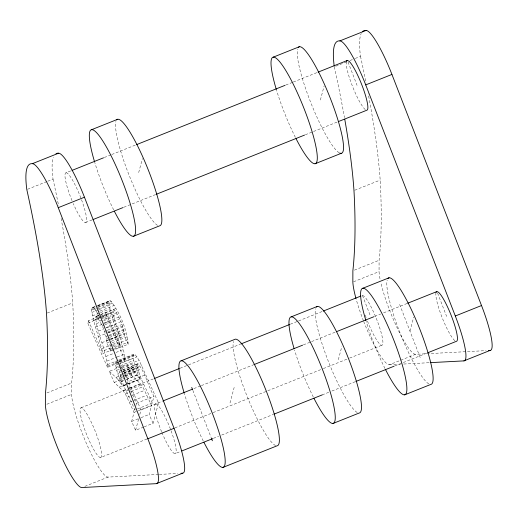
<?xml version="1.0" encoding="UTF-8"?>
<svg xmlns="http://www.w3.org/2000/svg" width="518" height="518" viewBox="0 0 518 518"><rect width="100%" height="100%" fill="white"/><g stroke="black" fill="none" stroke-linecap="round" stroke-linejoin="round"><path stroke-width="0.39" stroke-dasharray="2.59 1.94" d="M158.553 474.456L108.055 477.091A47.747 8.23 68.2 0 1 86.914 444.593A47.747 8.23 68.2 0 1 71.575 394.386L71.607 383.061A1223.244 210.897 68.2 0 0 72.708 302.862A636.849 109.797 68.2 0 0 60.742 216.563M379.998 278.768A47.747 8.23 68.2 0 1 379.053 271.613L379.085 260.282A1223.244 210.897 68.2 0 0 380.18 180.089A636.849 109.797 68.2 0 0 368.22 93.79M97.332 305.568L110.463 300.621C120.092 312.807 126.606 328.703 128.173 344.23L110.703 351.21L106.863 343.033C106.501 333.43 102.065 323.802 96.309 316.291L95.552 316.789C96.931 334.078 106.611 349.987 107.491 367.314L119.14 362.665M110.703 351.21L109.868 343.674M128.173 344.23L124.333 336.059C123.97 326.457 119.535 316.828 113.779 309.317L95.552 316.789M120.506 370.674L119.768 371.128C121.134 385.049 130.264 397.06 134.686 410.055L136.869 409.181M152.156 403.075C147.734 390.086 138.61 378.069 137.238 364.148L137.976 363.694C145.597 373.141 148.096 385.852 153.963 396.341L152.156 403.075L137.6 408.89M113.241 349.436L103.05 353.509L93.628 320.389L91.861 312.451L91.634 310.023L92.236 307.601L96.607 305.86M113.966 349.145L120.519 346.529L109.984 308.87L109.104 303.049L109.706 300.628M125.531 385.224L122.617 386.389C119.8 378.516 115.423 370.558 115.695 361.998L116.44 361.091M128.445 384.058L140.087 379.409C137.276 371.535 132.893 363.584 133.165 355.024L133.909 354.111L135.23 354.739L139.07 360.237L158.514 402.946L153.056 423.303L144.321 426.793M119.872 362.373L124.967 360.34C124.08 343.013 114.4 327.104 113.021 309.816M107.491 367.314L87.769 323.102L88.41 320.7L100.79 315.76M138.682 172.546L142.431 158.566M124.967 360.34L105.238 316.129L105.879 313.727L101.515 315.468M143.596 427.085L135.587 430.283L131.637 421.432L134.058 412.386L125.311 393.797L122.941 390.663L114.251 382.465L109.285 371.335L126.755 364.355L135.425 372.533L140.087 379.409M134.686 410.055L135.088 408.56M135.891 405.562L136.493 403.315L128.347 385.068M135.587 430.283L138.617 418.971M139.828 414.445L141.045 409.919L124.262 372.526L119.528 363.785L136.998 356.811M153.056 423.303L149.106 414.452L151.528 405.413L142.78 386.816L140.41 383.689L131.721 375.492L126.755 364.355M230.011 402.952L234.175 387.419M320.377 100L324.119 86.02M338.325 359.699L341.861 346.497M409.952 331.099L413.701 317.12M72.028 200.66A26.735 4.61 68.2 0 1 66.032 172.785L71.283 170.687M104.286 157.511L111.033 154.817M111.784 154.513L135.787 144.93M285.8 85.036L292.547 82.336M293.298 82.038L317.301 72.455M27.564 189.284L47.028 181.514M47.779 181.216L53.024 179.118A131.559 22.682 68.2 0 1 53.302 157.407M335.787 66.213L346.27 62.024M350.013 60.535L354.506 58.741M355.257 58.437L360.496 56.345A131.559 22.682 68.2 0 1 361.24 33.508M85.548 222.533L92.301 219.839M123.802 207.258L155.303 194.684M305.316 134.784L312.814 131.786M313.565 131.488L337.568 121.905M47.248 313.027L72.708 302.862M354.726 190.248L380.18 180.089M92.236 307.601L95.176 306.727M98.083 305.562L110.463 300.621M91.77 308.404L96.866 306.371M97.598 306.08L109.24 301.431M92.987 307.601L94.03 308.391L96.944 307.232M97.669 306.941L111.499 301.418M91.634 310.023L97.455 307.698M98.18 307.407L109.104 303.049M94.03 308.391L95.357 309.991L112.827 303.011M91.861 312.451L98.414 309.835M99.139 309.544L109.33 305.471M95.357 309.991L96.911 312.335L99.093 311.46M99.825 311.169L114.381 305.361M92.508 315.844L99.793 312.937M100.518 312.645L109.984 308.87M96.309 316.291L99.948 314.84M100.68 314.549L116.103 308.411M97.785 317.774L115.255 310.794M95.59 319.205L113.06 312.231M93.628 320.389L100.906 317.482M101.638 317.191L111.098 313.409M87.769 323.102L100.874 317.871M101.599 317.579L105.238 316.129M101.981 318.557L118 312.166M99.78 321.031L117.249 314.05M96.458 323.627L100.822 321.885M103.736 320.72L113.928 316.653M104.047 323.018L120.059 316.627M95.474 327.007L103.483 323.808M104.209 323.517L112.943 320.033M102.117 325.854L104.299 324.98M105.031 324.689L119.587 318.881M106.041 327.641L122.054 321.244M98.452 331.106L103.548 329.066M106.462 327.907L115.922 324.126M104.429 331.462L106.611 330.594M107.336 330.303L121.898 324.488M107.77 331.967L123.783 325.569M98.316 336.635L107.051 333.145M107.783 332.854L115.786 329.655M108.243 332.86L122.798 327.052M106.061 336.428L108.243 335.554M108.974 335.263L123.53 329.454M109.227 335.988L125.239 329.597M106.598 338.584L108.78 337.71M109.512 337.419L124.067 331.604M106.909 340.397L109.822 339.238M110.548 338.947L124.378 333.424M101.878 342.676L109.887 339.484M110.612 339.193L119.347 335.703M110.418 339.724L126.437 333.327M106.863 343.033L110.502 341.582M111.234 341.291L124.333 336.059M112.05 342.799L127.337 336.694M101.865 348.685L112.056 344.619M112.782 344.328L119.334 341.712M112.646 345.739L127.933 339.633M104.202 350.524L112.937 347.034M113.669 346.743L121.672 343.551M110.735 349.126L128.205 342.145M105.847 356.507L113.125 353.6M116.038 352.441L123.316 349.533M106.915 361.059L116.382 357.284M117.107 356.993L124.391 354.085M107.53 364.62L117.722 360.554M118.454 360.263L133.909 354.111M119.334 360.547L133.165 355.024M119.218 361.13L135.23 354.739M107.647 366.239L118.564 361.875M119.289 361.59L125.116 359.259M115.546 363.332L118.46 362.166M119.185 361.875L133.016 356.352M115.676 365.151L119.315 363.694M120.04 363.403L133.145 358.171M46.898 392.922L71.607 383.061M354.377 270.15L379.085 260.282M116.084 367.463L119.723 366.006M120.454 365.714L133.553 360.483M121.6 367.217L139.07 360.237M116.77 370.26L121.141 368.518M121.866 368.227L134.246 363.286M122.688 369.8L137.976 363.694M119.768 371.128L121.95 370.253M122.682 369.962L137.238 364.148M123.349 371.069L137.179 365.546M117.761 373.556L122.125 371.814M122.857 371.523L135.23 366.582M122.669 371.905L139.413 365.222M124.262 372.526L141.731 365.553M120.072 374.734L122.986 373.569M123.711 373.277L137.542 367.754M123.66 373.472L140.397 366.783M46.866 404.254L71.575 394.386M353.6 281.779L379.053 271.613M109.285 371.335L115.961 377.428L123.239 374.52M123.97 374.229L133.43 370.448M119.062 377.344L136.532 370.364M124.838 375.647L141.582 368.965M120.856 377.648L124.495 376.197M125.22 375.906L138.325 370.674M115.961 377.428L117.955 379.506L124.508 376.89M125.233 376.599L135.425 372.533M114.251 382.465L125.168 378.108M125.9 377.816L131.721 375.492M120.681 381.617L123.595 380.452M126.509 379.293L138.151 374.644M117.955 379.506L119.962 382.064L123.601 380.607M126.431 379.409L139.536 374.177M144.516 375.168L127.046 382.148L128.024 384.337M119.334 387.082L136.81 380.102M123.808 385.528L126.722 384.362M127.447 384.071L141.278 378.548M122.941 390.663L126.58 389.206M129.487 388.047L140.41 383.689M81.073 407.776L129.073 388.61M129.824 388.306L153.827 378.723M180.076 368.24L240.08 344.282M290.339 324.216L297.837 321.225M298.588 320.92L322.591 311.337M126.198 391.025L129.112 389.866M129.837 389.575L143.667 384.052M125.311 393.797L130.406 391.763M131.132 391.472L142.78 386.816M127.253 397.293L131.624 395.545M132.349 395.253L144.723 390.313M129.481 402.123L146.95 395.143M136.493 403.315L153.963 396.341M134.058 412.386L151.528 405.413M161.61 431.759A26.735 4.61 68.2 0 1 155.614 403.885L162.361 401.191M193.868 388.61L200.615 385.916M201.366 385.619L253.121 364.95M303.373 344.884L310.871 341.886M311.622 341.589L335.625 332.006M374.631 316.433L380.626 314.037M383.631 312.84L406.883 303.554M141.045 409.919L158.514 402.946M131.637 421.432L140.372 417.942M141.103 417.65L149.106 414.452M100.589 457.524A26.735 4.61 68.2 0 0 89.957 419.489A26.735 4.61 68.2 0 0 81.948 420.94A26.735 4.61 68.2 0 0 100.589 457.524L147.093 438.96M174.844 427.874L212.348 412.898M213.099 412.6L322.604 368.874M323.355 368.576L348.86 358.391M349.605 358.093L381.857 345.215M84.848 486.363L108.055 477.091M363.714 321.516A47.747 8.23 68.2 0 0 389.329 364.782L415.533 354.318L486.065 350.634M161.907 432.478A26.735 4.61 68.2 0 0 175.129 453.632L180.381 451.541M213.384 438.357L218.635 436.266M221.633 435.068L273.387 414.4M322.138 394.936L328.891 392.236M331.889 391.038L355.141 381.753M394.897 365.883L426.398 353.302M389.329 364.782L400.55 364.199M403.755 364.031L430.205 362.652M159.356 474.417L177.791 473.452M362.341 295.467L363.869 296.095A26.735 4.61 68.2 0 1 378.354 323.834A26.735 4.61 68.2 0 1 381.416 345.195A26.735 4.61 68.2 0 1 367.476 321.179M119.962 382.064L122.617 386.389M96.911 312.335L98.291 314.776M98.634 315.384L99.579 317.262M105.879 313.727L120.519 346.529M88.41 320.7L103.05 353.509M348.025 62.037L357.064 85.347M437.606 293.136L446.639 316.446M399.618 304.435L420.292 357.763M362.483 295.525L370.642 316.582M192.884 390.449L211.227 437.768M366.109 317.56A26.735 4.61 68.2 0 1 365.106 314.711M53.024 179.118A636.849 109.797 68.2 0 1 58.644 205.827M171.095 430.814A26.735 4.61 68.2 0 1 175.129 453.632M155.614 403.885A26.735 4.61 68.2 0 1 170.83 430.089M454.869 340.695A26.735 4.61 68.2 0 1 442.34 318.097A26.735 4.61 68.2 0 1 435.916 293.162M357.2 412.503A57.291 9.881 68.2 0 1 329.338 363.824A57.291 9.881 68.2 0 1 315.559 308.676M313.319 397.047A57.291 9.881 68.2 0 1 294.515 349.98M275.654 445.564A57.291 9.881 68.2 0 1 247.695 397.766A57.291 9.881 68.2 0 1 233.45 341.466M203.257 440.993A57.291 9.881 68.2 0 1 184.453 393.933M428.826 383.903A57.291 9.881 68.2 0 1 400.964 335.217A57.291 9.881 68.2 0 1 387.192 280.076M384.952 368.44A57.291 9.881 68.2 0 1 366.148 321.38M81.514 199.715A26.735 4.61 68.2 0 1 85.742 222.475A26.735 4.61 68.2 0 1 73.239 203.516M66.032 172.785A26.735 4.61 68.2 0 1 81.248 198.99M365.294 109.596A26.735 4.61 68.2 0 1 352.758 86.998A26.735 4.61 68.2 0 1 346.335 62.063M157.556 225.356A57.291 9.881 68.2 0 1 129.694 176.67A57.291 9.881 68.2 0 1 115.922 121.523M113.682 209.894A57.291 9.881 68.2 0 1 94.872 162.833M339.245 152.804A57.291 9.881 68.2 0 1 311.383 104.118A57.291 9.881 68.2 0 1 297.61 48.977M295.37 137.341A57.291 9.881 68.2 0 1 276.567 90.281M363.435 320.791A47.747 8.23 68.2 0 1 356.183 299.236M334.291 66.809A636.849 109.797 68.2 0 1 344.47 117.631M415.533 354.318A47.747 8.23 68.2 0 1 398.154 329.94A47.747 8.23 68.2 0 1 380.944 283.178M360.496 56.345A636.849 109.797 68.2 0 1 366.122 83.055"/><path stroke-width="0.78" d="M91.569 129.707L117.774 119.244M273.258 57.161L299.462 46.698M32.356 163.682L58.566 153.218A47.747 8.23 68.2 0 1 84.46 197.209L174.035 428.308A47.747 8.23 68.2 0 1 182.595 473.199L156.391 483.663L81.85 487.555A47.747 8.23 68.2 0 1 60.71 455.057A47.747 8.23 68.2 0 1 45.37 404.849L45.403 393.525A1223.244 210.897 68.2 0 0 46.503 313.325A636.849 109.797 68.2 0 0 26.813 189.582A131.559 22.682 68.2 0 1 32.356 163.682A47.747 8.23 68.2 0 1 58.256 207.673L147.831 438.772A47.747 8.23 68.2 0 1 156.391 483.663M334.201 66.097A131.559 22.682 68.2 0 1 339.834 40.909L366.038 30.445A47.747 8.23 68.2 0 1 391.932 74.43L481.513 305.536A47.747 8.23 68.2 0 1 490.073 350.427L463.869 360.891L430.205 362.652M72.034 170.39L103.535 157.809M136.538 144.632L285.049 85.334M318.052 72.157L347.306 60.477L348.834 61.105A26.735 4.61 68.2 0 1 362.924 87.762A26.735 4.61 68.2 0 1 366.822 110.224L338.319 121.607M58.256 207.673L84.46 197.209M339.834 40.909A47.747 8.23 68.2 0 1 365.727 84.894L391.932 74.43M93.052 219.541L123.051 207.563M156.054 194.379L304.565 135.081M133.391 236.312L159.596 225.848A57.291 9.881 68.2 0 0 147.209 167.269A57.291 9.881 68.2 0 0 116.66 119.936M315.08 163.766L341.284 153.302M181.145 360.806L235.301 339.18A57.291 9.881 68.2 0 1 266.129 390.689A57.291 9.881 68.2 0 1 277.13 445.791L222.967 467.411M291.207 316.861L317.417 306.397M362.84 288.261L389.044 277.797M154.578 378.425L179.325 368.544M240.831 343.984L289.588 324.514M323.342 311.04L360.845 296.063M163.112 400.893L192.366 389.212M253.872 364.653L302.622 345.182M336.376 331.708L373.879 316.731M407.634 303.257L436.881 291.576L438.416 292.204A26.735 4.61 68.2 0 1 452.499 318.861A26.735 4.61 68.2 0 1 456.403 341.323L427.9 352.706M147.831 438.772L174.035 428.308M463.869 360.891A47.747 8.23 68.2 0 0 455.309 315.999L481.513 305.536M181.883 450.938L212.633 438.662M274.139 414.102L322.138 394.936M355.892 381.455L394.146 366.181M333.035 423.465L359.239 413.001A57.291 9.881 68.2 0 0 346.846 354.422A57.291 9.881 68.2 0 0 316.297 307.09M404.662 394.865L430.866 384.401A57.291 9.881 68.2 0 0 418.479 325.816A57.291 9.881 68.2 0 0 387.93 278.483M488.474 350.511L490.073 350.427M180.996 473.284L182.595 473.199M365.727 84.894L455.309 315.999M191.725 387.445L192.592 389.698M211.519 438.519L212.393 440.779M55.976 153.704A131.559 22.682 68.2 0 1 58.566 153.218M436.02 292.638A26.735 4.61 68.2 0 1 436.881 291.576M294.088 348.556A57.291 9.881 68.2 0 1 301.463 326.631A57.291 9.881 68.2 0 1 334.363 408.967A57.291 9.881 68.2 0 1 313.992 398.374M184.24 393.214A57.291 9.881 68.2 0 1 191.2 370.279A57.291 9.881 68.2 0 1 224.268 452.732A57.291 9.881 68.2 0 1 203.93 442.32M365.928 320.668A57.291 9.881 68.2 0 1 372.895 297.733A57.291 9.881 68.2 0 1 405.957 380.186A57.291 9.881 68.2 0 1 385.619 369.768M346.438 61.538A26.735 4.61 68.2 0 1 347.306 60.477M94.658 162.115A57.291 9.881 68.2 0 1 101.625 139.18A57.291 9.881 68.2 0 1 134.686 221.633A57.291 9.881 68.2 0 1 114.348 211.221M298.349 47.384A57.291 9.881 68.2 0 1 330.283 98.2A57.291 9.881 68.2 0 1 339.814 153.082M276.347 89.569A57.291 9.881 68.2 0 1 283.314 66.634A57.291 9.881 68.2 0 1 316.381 149.087A57.291 9.881 68.2 0 1 296.043 138.669M344.742 119.179A636.849 109.797 68.2 0 1 353.975 190.553A1223.244 210.897 68.2 0 1 352.881 270.746L352.849 282.077A47.747 8.23 68.2 0 0 355.983 298.51M362.393 31.773A131.559 22.682 68.2 0 1 366.038 30.445"/></g></svg>
